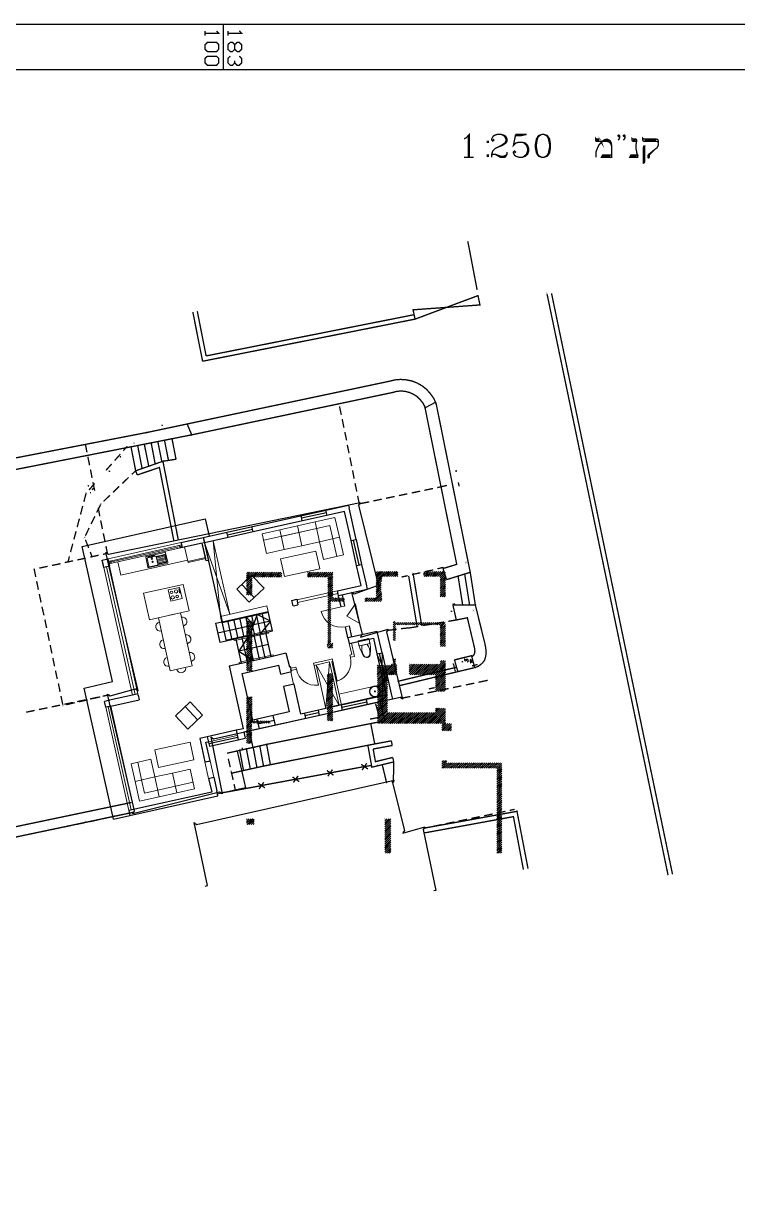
# Model space of a CAD drawing. Extents: x -6935 to 6681, y -4073 to 3778.
# Drawn here: x -902 to 2257, y -1435 to 3778 of the extents above; entities that cross this region are included whole.
import ezdxf

# ---------------------------------------------------------------- set-up
doc = ezdxf.new("R2010")
doc.units = 0
doc.header["$MEASUREMENT"] = 0
for name, color, linetype, lineweight in [('A730G3', 7, 'Continuous', 0), ('A732G3', 7, 'Continuous', 0), ('blue', 160, 'Continuous', 0), ('new', 1, 'Continuous', 0)]:
    doc.layers.add(name, color=color, linetype=linetype, lineweight=lineweight)
doc.layers.add('Hidden', color=5, linetype='Continuous')

# ---------------------------------------------------------------- blocks, each defined once
blk = doc.blocks.new('Map')
at = {"color": 0, "const_width": 0.01}
for points in [[(17.923294, 0), (17.923294, 13.33501), (0, 13.33501), (0, 0), (17.923294, 0)], [(6.4033, 13.18171), (6.4216, 13.19831), (6.49, 13.19831), (6.5066, 13.18171), (6.5066, 13.14671), (6.49, 13.13001), (6.4216, 13.13001), (6.4033, 13.14671), (6.4033, 13.18171)], [(6.4033, 13.07831), (6.4216, 13.09501), (6.49, 13.09501), (6.5066, 13.07831), (6.5066, 13.04501), (6.49, 13.02671), (6.4216, 13.02671), (6.4033, 13.04501), (6.4033, 13.07831)], [(17.58166, 0.34169), (17.58166, 12.99331), (0.3433, 12.99331), (0.3433, 0.34169), (17.58166, 0.34169)], [(17.58166, 0.34169), (17.58166, 12.99331), (0.3433, 12.99331), (0.3433, 0.34169), (17.58166, 0.34169)], [(9.38499, 12.44671), (9.37995, 12.45501), (9.34994, 12.45501), (9.34332, 12.45671), (9.34164, 12.46331), (9.34164, 12.47671), (9.34495, 12.47171), (9.36666, 12.47171), (9.37663, 12.46831), (9.37995, 12.46001), (9.38499, 12.44671)], [(8.53495, 12.44671), (8.53495, 12.45501), (8.52664, 12.45501), (8.52664, 12.44671), (8.53495, 12.44671)], [(9.70996, 12.42001), (9.70996, 12.30001), (9.70666, 12.29331), (9.70162, 12.29171), (9.70162, 12.41171), (9.7033, 12.41831), (9.70996, 12.42001)], [(8.53495, 12.34331), (8.53495, 12.35171), (8.52664, 12.35171), (8.52664, 12.34331), (8.53495, 12.34331)], [(8.47163, 11.22501), (8.45666, 11.29501), (7.9833, 11.11831), (7.9683, 11.18841), (8.47163, 11.22501)], [(8.29498, 9.97501), (8.29498, 9.97831), (8.29162, 9.97831), (8.29162, 9.97501), (8.29498, 9.97501)]]:
    blk.add_lwpolyline(points, close=True, dxfattribs=at)
at = {"color": 0}
for points, const_width in [([(6.5416, 12.99331), (6.5416, 13.33501)], 0.01), ([(6.49, 13.28501), (6.5066, 13.26671), (6.4033, 13.26671)], 0.01), ([(6.4033, 13.28501), (6.4033, 13.25001)], 0.01), ([(6.6616, 13.28501), (6.6783, 13.26671), (6.575, 13.26671)], 0.01), ([(6.575, 13.28501), (6.575, 13.25001)], 0.01), ([(6.575, 13.18171), (6.5933, 13.19831), (6.61, 13.19831), (6.6266, 13.18171), (6.6266, 13.14671), (6.645, 13.13001), (6.6616, 13.13001), (6.6783, 13.14671), (6.6783, 13.18171), (6.6616, 13.19831), (6.645, 13.19831), (6.6266, 13.18171)], 0.01), ([(6.6266, 13.14671), (6.61, 13.13001), (6.5933, 13.13001), (6.575, 13.14671), (6.575, 13.18171)], 0.01), ([(6.6266, 13.04501), (6.61, 13.02671), (6.5933, 13.02671), (6.575, 13.04501), (6.575, 13.07831), (6.5933, 13.09501)], 0.01), ([(6.6616, 13.09501), (6.6783, 13.07831), (6.6783, 13.04501), (6.6616, 13.02671), (6.645, 13.02671), (6.6266, 13.04501), (6.6266, 13.06171)], 0.01), ([(8.35163, 12.47331), (8.36828, 12.48171), (8.3916, 12.50671), (8.3916, 12.33501)], 0.01), ([(8.38331, 12.49831), (8.38331, 12.33501)], 0.01), ([(8.56831, 12.47331), (8.57662, 12.46501), (8.56831, 12.45671), (8.55996, 12.46501), (8.55996, 12.47331), (8.56831, 12.49001), (8.57662, 12.49831), (8.59994, 12.50671), (8.63331, 12.50671), (8.65832, 12.49831), (8.66662, 12.49001), (8.67498, 12.47331), (8.67498, 12.45671), (8.66662, 12.44171), (8.6416, 12.42501), (8.59994, 12.40831), (8.58496, 12.40001), (8.56831, 12.38331), (8.55996, 12.35831), (8.55996, 12.33501)], 0.01), ([(8.63331, 12.50671), (8.64996, 12.49831), (8.65832, 12.49001), (8.66662, 12.47331), (8.66662, 12.45671), (8.65832, 12.44171), (8.63331, 12.42501), (8.59994, 12.40831)], 0.01), ([(8.73998, 12.50671), (8.72331, 12.42501), (8.73998, 12.44171), (8.76498, 12.44831), (8.78999, 12.44831), (8.81333, 12.44171), (8.82998, 12.42501), (8.83828, 12.40001), (8.83828, 12.38331), (8.82998, 12.35831), (8.81333, 12.34331), (8.78999, 12.33501), (8.76498, 12.33501), (8.73998, 12.34331), (8.73162, 12.35001), (8.72331, 12.36671), (8.72331, 12.37501), (8.73162, 12.38331), (8.73998, 12.37501), (8.73162, 12.36671)], 0.01), ([(8.73998, 12.50671), (8.82162, 12.50671)], 0.01), ([(8.73998, 12.49831), (8.78164, 12.49831), (8.82162, 12.50671)], 0.01), ([(8.9533, 12.50671), (8.97831, 12.49831), (8.99496, 12.47331), (9.00163, 12.43331), (9.00163, 12.40831), (8.99496, 12.36671), (8.97831, 12.34331), (8.9533, 12.33501), (8.93664, 12.33501), (8.91163, 12.34331), (8.89666, 12.36671), (8.8883, 12.40831), (8.8883, 12.43331), (8.89666, 12.47331), (8.91163, 12.49831), (8.93664, 12.50671), (8.9533, 12.50671), (8.96995, 12.49831), (8.97831, 12.49001), (8.9866, 12.47331), (8.99496, 12.43331), (8.99496, 12.40831), (8.9866, 12.36671), (8.97831, 12.35001), (8.96995, 12.34331), (8.9533, 12.33501)], 0.01), ([(8.93664, 12.33501), (8.91998, 12.34331), (8.91163, 12.35001), (8.90327, 12.36671), (8.89666, 12.40831), (8.89666, 12.43331), (8.90327, 12.47331), (8.91163, 12.49001), (8.91998, 12.49831), (8.93664, 12.50671)], 0.01), ([(9.52328, 12.49671), (9.5166, 12.49001), (9.50999, 12.49671), (9.5166, 12.50331), (9.52328, 12.49671), (9.52328, 12.48331), (9.5166, 12.47001), (9.50999, 12.46331)], 0.01), ([(9.54998, 12.46331), (9.55664, 12.47001), (9.56333, 12.48331), (9.56333, 12.49671), (9.55664, 12.50331), (9.54998, 12.49671), (9.55664, 12.49001), (9.56333, 12.49671)], 0.01), ([(8.78999, 12.44831), (8.80496, 12.44171), (8.82162, 12.42501), (8.82998, 12.40001), (8.82998, 12.38331), (8.82162, 12.35831), (8.80496, 12.34331), (8.78999, 12.33501)], 0.01), ([(9.4183, 12.47171), (9.39666, 12.46001), (9.3933, 12.45501), (9.38499, 12.44671), (9.36666, 12.42831), (9.3583, 12.41171), (9.34495, 12.37671), (9.34495, 12.33501)], 0.01), ([(9.36666, 12.46331), (9.34495, 12.46331)], 0.01), ([(9.46164, 12.35171), (9.46164, 12.33501), (9.38499, 12.33501), (9.3933, 12.35171), (9.46164, 12.35171), (9.46164, 12.41671)], 0.01), ([(9.4233, 12.45501), (9.3933, 12.45501)], 0.01), ([(9.40995, 12.46331), (9.44831, 12.45501)], 0.01), ([(9.4183, 12.47171), (9.43496, 12.46831), (9.44999, 12.46001), (9.45828, 12.44501), (9.46164, 12.42831)], 0.01), ([(9.4233, 12.45501), (9.43833, 12.45171), (9.44999, 12.44331), (9.45828, 12.43171), (9.46164, 12.41671)], 0.01), ([(9.46164, 12.42001), (9.46164, 12.42831)], 0.01), ([(9.65832, 12.34671), (9.65832, 12.33501), (9.59831, 12.33501), (9.60662, 12.35171), (9.65832, 12.35171), (9.65327, 12.36001), (9.64996, 12.37671), (9.64498, 12.40331), (9.64498, 12.42831), (9.64996, 12.45501), (9.62332, 12.45501), (9.61828, 12.45671), (9.61498, 12.46331), (9.61498, 12.47671), (9.61996, 12.47171), (9.6416, 12.47171), (9.64666, 12.47001), (9.64996, 12.46331), (9.64996, 12.45501)], 0.01), ([(9.6416, 12.46331), (9.62332, 12.46331)], 0.01), ([(9.79662, 12.45501), (9.70498, 12.45501), (9.69999, 12.45671), (9.69662, 12.46331), (9.69662, 12.47671), (9.70162, 12.47171), (9.79662, 12.47171), (9.80496, 12.47001), (9.81164, 12.46331), (9.81333, 12.45501), (9.81333, 12.44671)], 0.01), ([(9.79662, 12.46331), (9.70996, 12.46331)], 0.01), ([(9.79162, 12.39831), (9.74832, 12.35671), (9.74496, 12.34671), (9.74496, 12.33501), (9.74328, 12.33171), (9.73998, 12.33001), (9.7366, 12.33171), (9.73498, 12.33501), (9.73498, 12.34671), (9.73998, 12.35671), (9.74496, 12.36001), (9.79162, 12.39831), (9.79998, 12.40331), (9.80496, 12.40831), (9.81333, 12.42501), (9.81333, 12.43831)], 0.01), ([(9.79662, 12.45501), (9.80496, 12.45331), (9.81164, 12.44671), (9.81333, 12.43831)], 0.01), ([(8.42498, 12.33501), (8.35163, 12.33501)], 0.01), ([(8.55996, 12.35001), (8.56831, 12.35831), (8.58496, 12.35831), (8.62495, 12.34331), (8.64996, 12.34331), (8.66662, 12.35001), (8.67498, 12.35831)], 0.01), ([(8.58496, 12.35831), (8.62495, 12.33501), (8.65832, 12.33501), (8.66662, 12.34331), (8.67498, 12.35831), (8.67498, 12.37501)], 0.01), ([(9.4533, 12.34331), (9.3933, 12.34331)], 0.01), ([(9.64996, 12.34331), (9.60662, 12.34331)], 0.01), ([(8.44999, 11.33831), (8.40164, 11.59171), (8.37995, 11.70331)], 0.01), ([(8.96995, 11.29831), (8.98162, 11.31171)], 0.001667), ([(8.96995, 11.31171), (8.98162, 11.29831)], 0.001667), ([(8.97663, 11.30501), (9.88662, 6.93837)], 0.01), ([(9.00999, 11.31171), (9.91998, 6.94498)], 0.01), ([(6.3116, 11.17171), (6.385, 10.80171)], 0.01), ([(6.345, 11.17831), (6.4116, 10.84171)], 0.01), ([(6.385, 10.80171), (7.9833, 11.11831)], 0.01), ([(6.4116, 10.84171), (7.9766, 11.15171)], 0.01), ([(8.21995, 9.16001), (8.39828, 9.21501), (8.1416, 10.48501), (8.12332, 10.52331), (8.09831, 10.55831), (8.06994, 10.59001), (8.0366, 10.61671), (7.9983, 10.63831), (7.96, 10.65331), (7.9183, 10.66171), (7.8749, 10.66501), (7.8333, 10.66171), (7.7916, 10.65171), (5.9683, 10.26661)], 0.01), ([(8.19331, 9.24331), (8.29662, 9.27501), (8.05664, 10.46001), (8.0416, 10.48831), (8.0217, 10.51331), (7.9983, 10.53671), (7.9716, 10.55331), (7.9416, 10.56671), (7.9099, 10.57501), (7.8783, 10.57831), (7.845, 10.57501), (7.8133, 10.56671), (6.295, 10.24671)], 0.01), ([(8.13499, 10.47831), (8.14666, 10.49171)], 0.001667), ([(8.13499, 10.49171), (8.14666, 10.47831)], 0.001667), ([(6.0817, 10.31501), (6.08, 10.32501)], 0.01), ([(5.9683, 10.26661), (4.0233, 9.89001)], 0.01), ([(6.295, 10.24671), (4.04, 9.80331)], 0.01), ([(5.865, 10.18001), (5.8766, 10.19171)], 0.001667), ([(5.865, 10.19171), (5.8766, 10.18001)], 0.001667), ([(5.9616, 10.26001), (5.9733, 10.27331)], 0.001667), ([(5.9616, 10.27331), (5.9733, 10.26001)], 0.001667), ([(6.0283, 10.03001), (5.9983, 10.18841)], 0.01), ([(6.0783, 10.04671), (6.0483, 10.19831)], 0.01), ([(6.1283, 10.05671), (6.0983, 10.20831)], 0.01), ([(6.185, 10.06501), (6.155, 10.22001)], 0.01), ([(6.2883, 10.24001), (6.3, 10.25331)], 0.001667), ([(6.2883, 10.25331), (6.3, 10.24001)], 0.001667), ([(5.7666, 10.10331), (5.7233, 10.05501)], 0.01), ([(5.815, 10.16001), (5.7883, 10.12831)], 0.01), ([(5.81, 10.15331), (5.8216, 10.16501)], 0.001667), ([(5.81, 10.16501), (5.8216, 10.15331)], 0.001667), ([(5.8816, 9.97831), (5.8466, 10.15841)], 0.01), ([(5.93, 9.99501), (5.8967, 10.16831)], 0.01), ([(5.98, 10.01171), (5.9466, 10.17831)], 0.01), ([(5.7016, 10.03001), (5.6583, 9.98171)], 0.01), ([(5.7683, 10.07831), (5.765, 10.08831)], 0.01), ([(5.8533, 9.95171), (5.8816, 9.97831), (6.0866, 10.05001), (6.2016, 9.46171)], 0.01), ([(6.08, 10.04331), (6.0933, 10.05501)], 0.001667), ([(6.08, 10.05501), (6.0933, 10.04331)], 0.001667), ([(6.185, 10.06501), (6.0866, 10.05001)], 0.01), ([(6.18, 10.05831), (6.1916, 10.07171)], 0.001667), ([(6.18, 10.07171), (6.1916, 10.05831)], 0.001667), ([(5.6783, 9.97331), (5.6833, 9.97501), (5.69, 9.97331)], 0.01), ([(5.7816, 9.88331), (5.8283, 9.92831)], 0.01), ([(5.8749, 9.97171), (5.8866, 9.98501)], 0.001667), ([(5.8749, 9.98501), (5.8866, 9.97171)], 0.001667), ([(5.8816, 9.97831), (5.8933, 9.94671)], 0.01), ([(5.8933, 9.94671), (6.06, 10.00331), (6.1683, 9.45501)], 0.01), ([(5.5283, 9.86161), (5.5217, 9.86831)], 0.01), ([(5.5733, 9.88331), (5.53, 9.83331)], 0.01), ([(5.5633, 9.84671), (5.5533, 9.83501)], 0.01), ([(5.71, 9.81501), (5.7583, 9.86161)], 0.01), ([(8.31495, 9.86161), (8.30827, 9.89161)], 0.01), ([(5.5083, 9.80831), (5.4917, 9.74501)], 0.01), ([(5.5033, 9.80331), (5.515, 9.81671)], 0.001667), ([(5.5033, 9.81671), (5.515, 9.80331)], 0.001667), ([(5.5383, 9.81341), (5.545, 9.81341)], 0.01), ([(5.64, 9.74831), (5.6866, 9.79331)], 0.01), ([(5.4833, 9.71331), (5.4666, 9.65001)], 0.01), ([(5.5883, 9.66501), (5.6183, 9.72501)], 0.01), ([(5.6133, 9.72331), (5.6249, 9.73501)], 0.001667), ([(5.6133, 9.73501), (5.6249, 9.72331)], 0.001667), ([(5.4583, 9.61831), (5.4416, 9.55501)], 0.01), ([(5.5466, 9.57831), (5.575, 9.63671)], 0.01), ([(5.4333, 9.52331), (5.4166, 9.46171)], 0.01), ([(5.4917, 9.47171), (5.5033, 9.48331)], 0.001667), ([(5.4917, 9.48331), (5.5033, 9.47171)], 0.001667), ([(5.5033, 9.49001), (5.5316, 9.54831)], 0.01), ([(5.4083, 9.43001), (5.3916, 9.36671)], 0.01), ([(5.5283, 9.39831), (5.5033, 9.46001)], 0.01), ([(5.3483, 9.28831), (5.4116, 9.30171)], 0.01), ([(5.3833, 9.33501), (5.3733, 9.29501)], 0.01), ([(5.4433, 9.30831), (5.5066, 9.32171)], 0.01), ([(5.5533, 9.33161), (5.54, 9.36831)], 0.01), ([(5.54, 9.33001), (5.6033, 9.34341)], 0.01), ([(5.5483, 9.32501), (5.56, 9.33671)], 0.001667), ([(5.5483, 9.33671), (5.56, 9.32501)], 0.001667), ([(5.635, 9.35001), (5.6683, 9.35831)], 0.01), ([(5.6633, 9.35171), (5.675, 9.36331)], 0.001667), ([(5.6633, 9.36331), (5.675, 9.35171)], 0.001667), ([(5.1116, 9.23171), (5.1233, 9.24331)], 0.001667), ([(5.1116, 9.24331), (5.1233, 9.23171)], 0.001667), ([(5.13, 9.18001), (5.1183, 9.23831), (5.1249, 9.23831)], 0.01), ([(5.1566, 9.24671), (5.22, 9.26001)], 0.01), ([(5.2516, 9.26661), (5.3166, 9.28001)], 0.01), ([(5.3667, 9.28831), (5.3783, 9.30001)], 0.001667), ([(5.3667, 9.30001), (5.3783, 9.28831)], 0.001667), ([(7.96, 9.19831), (8.0233, 9.21171)], 0.01), ([(8.05664, 9.22001), (8.11996, 9.23331)], 0.01), ([(8.15164, 9.24171), (8.19494, 9.25171)], 0.01), ([(8.19331, 9.24331), (8.21995, 9.16001)], 0.01), ([(8.18995, 9.24501), (8.20162, 9.25671)], 0.001667), ([(8.18995, 9.25671), (8.20162, 9.24501)], 0.001667), ([(8.19494, 9.25171), (8.19831, 9.24331)], 0.01), ([(8.35998, 9.28341), (8.37332, 9.29501)], 0.001667), ([(8.35998, 9.29501), (8.37332, 9.28341)], 0.001667), ([(8.3916, 9.21001), (8.40327, 9.22171)], 0.001667), ([(8.3916, 9.22171), (8.40327, 9.21001)], 0.001667), ([(8.39828, 9.21501), (8.43664, 8.97001)], 0.01), ([(5.15, 9.08331), (5.1366, 9.14831)], 0.01), ([(7.8783, 9.17501), (7.89, 9.18671)], 0.001667), ([(7.8783, 9.18671), (7.89, 9.17501)], 0.001667), ([(7.885, 9.18001), (7.9283, 9.19001)], 0.01), ([(7.935, 9.18841), (7.9983, 8.80831)], 0.01), ([(7.9633, 9.20171), (7.9749, 9.21331)], 0.001667), ([(7.9633, 9.21331), (7.9749, 9.20171)], 0.001667), ([(7.9683, 9.20661), (8.0333, 8.81341)], 0.01), ([(8.21328, 9.15331), (8.22663, 9.16501)], 0.001667), ([(8.21328, 9.16501), (8.22663, 9.15331)], 0.001667), ([(8.30664, 9.18671), (8.34164, 8.96841)], 0.01), ([(8.30328, 9.16671), (8.31495, 9.18001)], 0.001667), ([(8.30328, 9.18001), (8.31495, 9.16671)], 0.001667), ([(8.35662, 9.20171), (8.3933, 8.97001)], 0.01), ([(5.17, 8.98831), (5.1566, 9.05171)], 0.01), ([(7.6949, 9.10001), (7.7083, 9.11161)], 0.001667), ([(7.6949, 9.11161), (7.7083, 9.10001)], 0.001667), ([(5.1916, 8.89161), (5.1767, 8.95661)], 0.01), ([(8.26498, 8.97501), (8.28495, 8.97671)], 0.01), ([(8.26162, 8.96171), (8.27328, 8.97331)], 0.001667), ([(8.26162, 8.97331), (8.27328, 8.96171)], 0.001667), ([(8.50999, 8.67331), (8.43664, 8.97001), (8.2683, 8.96841)], 0.01), ([(8.41163, 8.57831), (8.4233, 8.59171), (8.43164, 8.60671), (8.43327, 8.62331), (8.43164, 8.64161), (8.37663, 8.87331), (8.2933, 8.85671), (8.2683, 8.96841)], 0.01), ([(8.43164, 8.96331), (8.44331, 8.97671)], 0.001667), ([(8.43164, 8.97671), (8.44331, 8.96331)], 0.001667), ([(5.2116, 8.79671), (5.1983, 8.86001)], 0.01), ([(8.2333, 8.84671), (8.2933, 8.85671)], 0.01), ([(8.25163, 8.92331), (8.25831, 8.92171), (8.25999, 8.91671)], 0.01), ([(8.28831, 8.85001), (8.29998, 8.86161)], 0.001667), ([(8.28831, 8.86161), (8.29998, 8.85001)], 0.001667), ([(8.41662, 8.92171), (8.42828, 8.93331)], 0.001667), ([(8.41662, 8.93331), (8.42828, 8.92171)], 0.001667), ([(7.7683, 8.77331), (7.7816, 8.78501)], 0.001667), ([(7.7683, 8.78501), (7.7816, 8.77331)], 0.001667), ([(7.775, 8.77831), (7.845, 8.78671)], 0.01), ([(7.8783, 8.79171), (7.9483, 8.79831)], 0.01), ([(7.9416, 8.79331), (7.9533, 8.80501)], 0.001667), ([(7.9416, 8.80501), (7.9533, 8.79331)], 0.001667), ([(7.9483, 8.79831), (8.0083, 8.80831)], 0.01), ([(8.04, 8.81501), (8.10499, 8.82501)], 0.01), ([(8.13662, 8.83001), (8.20162, 8.84171)], 0.01), ([(5.2316, 8.70001), (5.2183, 8.76501)], 0.01), ([(5.2516, 8.60501), (5.2383, 8.66831)], 0.01), ([(8.50663, 8.55501), (8.51498, 8.58501), (8.5183, 8.61501), (8.51498, 8.64501), (8.50999, 8.67331)], 0.01), ([(8.50331, 8.66671), (8.51498, 8.68001)], 0.001667), ([(8.50331, 8.68001), (8.51498, 8.66671)], 0.001667), ([(5.2717, 8.50831), (5.2583, 8.57171)], 0.01), ([(8.26498, 8.52671), (8.26998, 8.52671), (8.27328, 8.52171)], 0.01), ([(8.28831, 8.48171), (8.28495, 8.47671), (8.27328, 8.52171)], 0.01), ([(8.27328, 8.55171), (8.28663, 8.56341)], 0.001667), ([(8.27328, 8.56341), (8.28663, 8.55171)], 0.001667), ([(8.33328, 8.54331), (8.33996, 8.54331), (8.34332, 8.53831)], 0.01), ([(8.37332, 8.55331), (8.3616, 8.55001), (8.35998, 8.55171), (8.35662, 8.55331), (8.35662, 8.56001), (8.3583, 8.55831), (8.37495, 8.56171), (8.37831, 8.56171), (8.37995, 8.55831), (8.38331, 8.54831), (8.37663, 8.53831)], 0.01), ([(8.39828, 8.54831), (8.39996, 8.55671), (8.40664, 8.56171)], 0.01), ([(8.39828, 8.54831), (8.40164, 8.53671), (8.40327, 8.53831), (8.41331, 8.54171), (8.41662, 8.54001), (8.41499, 8.54831), (8.41163, 8.55001), (8.40327, 8.54671), (8.39996, 8.54331)], 0.01), ([(8.40327, 8.54331), (8.41163, 8.54501)], 0.01), ([(8.4533, 8.52171), (8.41163, 8.51171)], 0.01), ([(8.43164, 8.49831), (8.45498, 8.50671), (8.47494, 8.52001), (8.49328, 8.53671), (8.50663, 8.55501)], 0.01), ([(8.50163, 8.55001), (8.5133, 8.56171)], 0.001667), ([(8.50163, 8.56171), (8.5133, 8.55001)], 0.001667), ([(5.2916, 8.41331), (5.2783, 8.47671)], 0.01), ([(8.29662, 8.50171), (7.8516, 8.39502)], 0.01), ([(8.30496, 8.46841), (7.86, 8.36165)], 0.01), ([(8.2983, 8.46171), (8.30996, 8.47331)], 0.001667), ([(8.2983, 8.47331), (8.30996, 8.46171)], 0.001667), ([(8.42666, 8.49331), (8.43833, 8.50501)], 0.001667), ([(8.42666, 8.50501), (8.43833, 8.49331)], 0.001667), ([(5.3133, 8.31668), (5.3, 8.38)], 0.01), ([(5.3333, 8.22), (5.3199, 8.285)], 0.01), ([(5.52, 8.25668), (5.455, 8.2417)], 0.01), ([(5.615, 8.27832), (5.5517, 8.26502)], 0.01), ([(5.68, 8.29334), (5.6467, 8.28668)], 0.01), ([(5.675, 8.28836), (5.6866, 8.30002)], 0.001667), ([(5.675, 8.30002), (5.6866, 8.28836)], 0.001667), ([(5.3283, 8.20833), (5.34, 8.22)], 0.001667), ([(5.3283, 8.22), (5.34, 8.20833)], 0.001667), ([(5.4233, 8.23502), (5.36, 8.22)], 0.01), ([(7.645, 8.11165), (7.715, 8.125), (7.6866, 8.22668)], 0.01), ([(7.65, 8.07834), (7.7583, 8.09836), (7.72, 8.23502)], 0.01), ([(7.65, 8.07834), (6.8667, 7.92166), (6.5683, 7.85504)], 0.01), ([(7.65, 8.07834), (7.68, 7.92502)], 0.01), ([(7.6283, 7.91498), (6.8433, 7.75836), (6.6033, 7.70502)], 0.01), ([(6.6633, 7.88336), (6.6916, 7.73004)], 0.01), ([(6.685, 7.88666), (6.6816, 7.8967)], 0.01), ([(6.7133, 7.89334), (6.7433, 7.74001)], 0.01), ([(6.765, 7.90332), (6.7933, 7.74832)], 0.01), ([(6.7766, 7.89334), (6.7883, 7.90668)], 0.001667), ([(6.7766, 7.90668), (6.7883, 7.89334)], 0.001667), ([(6.815, 7.91168), (6.8433, 7.75836)], 0.01), ([(6.86, 7.91498), (6.8716, 7.92833)], 0.001667), ([(6.86, 7.92833), (6.8716, 7.91498)], 0.001667), ([(6.8667, 7.92166), (6.895, 7.76834)], 0.01), ([(7.805, 7.94834), (7.6283, 7.91498)], 0.01), ([(7.8233, 7.78998), (7.6583, 7.75), (7.6283, 7.91498)], 0.01), ([(7.8116, 7.91336), (7.6683, 7.88666)], 0.01), ([(7.815, 7.82334), (7.685, 7.79166), (7.6683, 7.88666)], 0.01), ([(7.8116, 7.91336), (7.805, 7.94834)], 0.01), ([(6.5783, 7.81337), (6.5933, 7.75)], 0.01), ([(7.8233, 7.78998), (7.815, 7.82334)], 0.01), ([(6.5933, 7.71837), (6.605, 7.73004)], 0.001667), ([(6.5999, 7.71837), (6.615, 7.655)], 0.01), ([(7.345, 7.70665), (7.0916, 7.66), (7.0866, 7.66)], 0.01), ([(7.37, 7.69), (7.3199, 7.72498)], 0.01), ([(7.3266, 7.68169), (7.3616, 7.73166)], 0.01), ([(7.6033, 7.755), (7.3499, 7.70833), (7.345, 7.70665)], 0.01), ([(7.6283, 7.73665), (7.5783, 7.7717)], 0.01), ([(7.585, 7.72836), (7.62, 7.78)], 0.01), ([(7.6566, 7.76334), (7.6033, 7.755)], 0.01), ([(7.6516, 7.74501), (7.665, 7.75668)], 0.001667), ([(7.6516, 7.75668), (7.665, 7.74501)], 0.001667), ([(7.6966, 7.76665), (7.7083, 7.77832)], 0.001667), ([(7.6966, 7.77832), (7.7083, 7.76665)], 0.001667), ([(7.77, 7.63), (7.7366, 7.76834)], 0.01), ([(7.8233, 7.78998), (7.8199, 7.64165)], 0.01), ([(7.8166, 7.78337), (7.8283, 7.79502)], 0.001667), ([(7.8166, 7.79502), (7.8283, 7.78337)], 0.001667), ([(6.6216, 7.62332), (6.6316, 7.57666)], 0.01), ([(6.8533, 7.595), (6.8033, 7.63)], 0.01), ([(6.81, 7.58669), (6.845, 7.63666)], 0.01), ([(7.0866, 7.66), (6.8333, 7.61333), (6.8283, 7.61165)], 0.01), ([(7.1116, 7.64165), (7.0616, 7.6767)], 0.01), ([(7.0683, 7.63504), (7.1033, 7.68501)], 0.01), ([(7.8133, 7.63504), (7.8133, 7.64334)], 0.01), ([(7.8133, 7.63504), (7.8266, 7.6467)], 0.001667), ([(7.8133, 7.6467), (7.8266, 7.63504)], 0.001667), ([(6.8283, 7.61165), (6.575, 7.565), (6.5217, 7.55669)], 0.01), ([(4.5916, 7.22168), (5.8499, 7.48502)], 0.01), ([(4.6083, 7.1467), (5.8667, 7.41168)], 0.01), ([(5.7249, 7.37668), (5.7366, 7.39002)], 0.001667), ([(5.7249, 7.39002), (5.7366, 7.37668)], 0.001667), ([(5.86, 7.405), (5.8716, 7.41666)], 0.001667), ([(5.86, 7.41666), (5.8716, 7.405)], 0.001667), ([(8.83328, 6.98665), (8.74995, 7.41834), (8.05, 7.29166)], 0.01), ([(8.7983, 6.98004), (8.72331, 7.37836), (8.05664, 7.25668)], 0.01), ([(8.74496, 7.41336), (8.75663, 7.42502)], 0.001667), ([(8.74496, 7.42502), (8.75663, 7.41336)], 0.001667), ([(5.495, 7.33501), (5.5066, 7.34836)], 0.001667), ([(5.495, 7.34836), (5.5066, 7.33501)], 0.001667), ([(7.8916, 7.25836), (7.9033, 7.27002)], 0.001667), ([(7.8916, 7.27002), (7.9033, 7.25836)], 0.001667), ([(8.0433, 7.285), (8.05664, 7.29666)], 0.001667), ([(8.0433, 7.29666), (8.05664, 7.285)], 0.001667)]:
    blk.add_lwpolyline(points, dxfattribs=dict(at, const_width=const_width))
at = {"color": 120, "const_width": 0.001667}
for points in [[(8.97163, 11.31501), (8.97494, 11.31671)], [(8.97163, 11.31671), (8.97494, 11.31501)]]:
    blk.add_lwpolyline(points, dxfattribs=at)
at = {"color": 240, "const_width": 0.01}
for points in [[(7.4283, 10.39831), (7.415, 10.46171)], [(7.4483, 10.30171), (7.435, 10.36671)], [(7.4683, 10.20661), (7.455, 10.27001)], [(5.515, 10.11671), (5.505, 10.17171)], [(7.4866, 10.11001), (7.4733, 10.17331)], [(5.5349, 10.02001), (5.5217, 10.08501)], [(7.5066, 10.01331), (7.4933, 10.07831)], [(5.5533, 9.92501), (5.5416, 9.98831)], [(7.525, 9.91831), (7.5133, 9.98171)], [(5.5733, 9.82831), (5.56, 9.89331)], [(7.545, 9.82171), (7.5316, 9.88501)], [(8.05328, 9.83161), (8.11828, 9.84501)], [(8.14996, 9.85171), (8.22331, 9.86831)], [(7.5633, 9.73001), (7.5517, 9.79001)], [(7.5633, 9.73001), (7.6383, 9.74501)], [(7.67, 9.75171), (7.7333, 9.76501)], [(7.765, 9.77171), (7.83, 9.78501)], [(7.8616, 9.79171), (7.925, 9.80501)], [(7.9583, 9.81171), (8.0217, 9.82501)], [(5.6116, 9.63671), (5.5999, 9.70001)], [(5.6316, 9.54001), (5.6183, 9.60501)], [(5.6516, 9.44331), (5.6383, 9.50831)], [(5.6683, 9.35831), (5.6583, 9.41171)], [(8.17162, 8.32834), (8.2366, 8.34169)], [(8.2683, 8.34836), (8.33166, 8.36165)], [(8.36498, 8.36833), (8.42828, 8.38168)], [(8.45996, 8.38834), (8.52995, 8.40331)], [(5.4099, 8.23665), (5.345, 8.22336)], [(5.505, 8.25668), (5.4416, 8.24333)], [(5.6016, 8.27669), (5.5383, 8.26334)], [(5.68, 8.29334), (5.6333, 8.28337)], [(7.88, 8.26834), (7.9483, 8.28168)], [(7.98, 8.28836), (8.045, 8.3017)], [(8.07662, 8.30832), (8.13998, 8.32166)], [(5.1216, 8.1767), (5.0583, 8.16336)], [(5.2183, 8.19666), (5.1533, 8.18332)], [(5.3133, 8.21669), (5.2499, 8.20334)], [(5.595, 7.35336), (5.5316, 7.34001)], [(5.6916, 7.375), (5.6266, 7.36165)], [(5.7866, 7.39502), (5.7233, 7.38168)], [(5.8667, 7.41168), (5.8183, 7.40169)], [(8.30996, 7.345), (8.37495, 7.35834)], [(8.40664, 7.36501), (8.46995, 7.37836)], [(8.50331, 7.38504), (8.56663, 7.39833)], [(8.59831, 7.405), (8.66331, 7.41834)], [(8.69494, 7.42502), (8.73162, 7.43332)], [(5.2116, 7.27333), (5.1467, 7.26004)], [(5.3066, 7.29334), (5.2433, 7.28)], [(5.4033, 7.31337), (5.3383, 7.30002)], [(5.4983, 7.33333), (5.435, 7.31998)], [(8.05, 7.29166), (8.08664, 7.29834)], [(8.11828, 7.30501), (8.18327, 7.31836)], [(8.21496, 7.32504), (8.27827, 7.33833)], [(5.115, 7.25336), (5.0517, 7.24001)]]:
    blk.add_lwpolyline(points, dxfattribs=at)
at = {"color": 0}
for points in [[(8.1383, 10.49331), (8.05996, 10.45171), (8.05496, 10.46841)], [(8.1433, 10.47671), (8.1383, 10.49331), (8.05996, 10.45171)], [(6.3033, 10.24831), (6.2683, 10.33001), (6.2849, 10.33331)], [(6.2866, 10.24501), (6.3033, 10.24831), (6.2683, 10.33001)], [(5.6583, 9.36501), (5.6783, 9.35171), (7.5699, 9.74001)], [(5.6783, 9.35171), (7.5699, 9.74001), (7.5566, 9.72001)], [(7.5699, 9.74001), (7.5566, 9.72001), (7.7116, 9.10001)], [(7.5566, 9.72001), (7.7116, 9.10001), (7.6916, 9.11161)], [(5.88, 8.33833), (5.9016, 8.32504), (5.6583, 9.36501)], [(5.9016, 8.32504), (5.6583, 9.36501), (5.6783, 9.35171)], [(7.6916, 9.11161), (7.525, 9.05001), (7.505, 9.06341)], [(7.525, 9.05001), (7.505, 9.06341), (7.5866, 8.75001)], [(7.505, 9.06341), (7.5866, 8.75001), (7.5733, 8.72831)], [(7.7116, 9.10001), (7.6916, 9.11161), (7.525, 9.05001)], [(7.5866, 8.75001), (7.5733, 8.72831), (7.7816, 8.78831)], [(7.5733, 8.72831), (7.7816, 8.78831), (7.7683, 8.76831)], [(7.7816, 8.78831), (7.7683, 8.76831), (7.89, 8.26166)], [(7.7683, 8.76831), (7.89, 8.26166), (7.87, 8.27501)], [(5.67, 8.30002), (5.69, 8.28668), (5.88, 8.33833)], [(5.69, 8.28668), (5.88, 8.33833), (5.9016, 8.32504)], [(5.86, 7.40001), (5.8733, 7.42166), (5.67, 8.30002)], [(5.8733, 7.42166), (5.67, 8.30002), (5.69, 8.28668)], [(7.87, 8.27501), (6.4666, 7.96169), (6.4466, 7.97498)], [(7.89, 8.26166), (7.87, 8.27501), (6.4666, 7.96169)], [(6.4666, 7.96169), (6.4466, 7.97498), (6.5316, 7.55002)], [(6.4466, 7.97498), (6.5316, 7.55002), (6.5116, 7.56337)], [(6.3216, 7.33333), (6.34, 7.31998), (7.8266, 7.65169)], [(6.34, 7.31998), (7.8266, 7.65169), (7.8133, 7.63168)], [(7.8266, 7.65169), (7.8133, 7.63168), (7.905, 7.27501)], [(7.8133, 7.63168), (7.905, 7.27501), (7.8916, 7.255)], [(6.5316, 7.55002), (6.5116, 7.56337), (5.86, 7.40001)], [(6.5116, 7.56337), (5.86, 7.40001), (5.8733, 7.42166)], [(6.405, 6.85666), (6.4216, 6.86002), (6.3216, 7.33333)], [(6.4216, 6.86002), (6.3216, 7.33333), (6.34, 7.31998)], [(7.905, 7.27501), (7.8916, 7.255), (8.05664, 7.3017)], [(7.8916, 7.255), (8.05664, 7.3017), (8.0433, 7.28168)], [(8.05664, 7.3017), (8.0433, 7.28168), (8.13998, 6.82334)], [(8.0433, 7.28168), (8.13998, 6.82334), (8.12332, 6.81998)]]:
    blk.add_lwpolyline(points, dxfattribs=at)
at = {"color": 160, "const_width": 0.01}
for points in [[(8.27995, 8.55671), (8.40832, 8.58831), (8.43164, 8.49831)], [(8.27995, 8.55671), (8.30496, 8.46841), (8.43164, 8.49831)]]:
    blk.add_lwpolyline(points, dxfattribs=at)
at = {"color": 30, "const_width": 0.01}
blk.add_lwpolyline([(8.13163, 8.34836), (8.08664, 8.33833)], dxfattribs=at)
blk = doc.blocks.new('*B1')
at = {"layer": 'A732G3', "color": 0, "linetype": 'ByBlock'}
for p, q in [((-419.999131, 0), (419.999131, 0)), ((-449.999129, -30.010417), (-449.846351, -470.010417)), ((419.999131, -500), (-419.846353, -500)), ((-405.000869, -95), (-405.000869, -445)), ((-405.000869, -96.530757), (-405.000869, -100)), ((-405.000869, -450), (-405.000869, -445)), ((-405.000869, -450), (-405.000869, -455)), ((-217.622859, -75), (-385.000869, -75)), ((-385.000869, -475), (-376.875869, -475)), ((-385.00085, -475), (-27.566629, -475)), ((-57.831566, -19.322343), (-327.831566, -19.322343)), ((-327.831566, -19.322343), (-327.831566, -56.792912)), ((-327.831566, -56.792912), (-217.622859, -56.792912)), ((-175.732249, -25.788262), (-217.622859, -25.788262)), ((-217.622859, -25.788262), (-217.622859, -180.862354)), ((-217.622859, -180.862354), (-175.732249, -180.862354)), ((-175.732249, -180.862354), (-175.732249, -25.788262)), ((-175.732249, -56.792912), (-57.831566, -56.792912)), ((-175.732249, -75), (-27.566629, -75)), ((-57.831566, -56.792912), (-57.831566, -19.322343)), ((-27.566629, -75), (-19.441629, -75)), ((-27.566629, -475), (-19.441629, -475)), ((0.406493, -92.539906), (377.033637, -92.539906)), ((377.033637, -456.040681), (0.531277, -456.040681)), ((0.558371, -95), (0.558371, -425)), ((0.558371, -95.000004), (0.558371, -100)), ((405.158637, -125), (0.558371, -125)), ((0.558371, -175), (405.158637, -175)), ((405.158637, -225), (0.558371, -225)), ((405.158637, -275), (0.558371, -275)), ((0.558371, -325), (405.158637, -325)), ((405.158637, -375), (0.558371, -375)), ((0.558371, -425), (405.158637, -425)), ((0.558371, -425), (0.558371, -455)), ((0.558371, -450), (0.558371, -455)), ((377.033637, -92.539906), (385.158637, -92.539906)), ((385.158637, -456.040681), (377.033637, -456.040681)), ((405.158637, -112.539906), (405.158637, -117.539906)), ((405.158637, -117.539906), (405.158637, -431.040681)), ((405.158637, -431.040681), (405.158637, -436.040681)), ((449.999131, -30), (449.999131, -470))]:
    blk.add_line(p, q, dxfattribs=at)
blk.add_circle((-199.709114, -289.849898), 26.039807, dxfattribs=at)
for centre, radius, start, end in [((-419.999131, -30), 30, 90, 180.0198944444), ((-419.846353, -470), 30, 180.0198944444, 270), ((-385.000869, -95), 20, 90, 180), ((-385.000869, -455), 20, 180, 270), ((-19.441629, -95), 20, 0, 90), ((-19.441629, -455), 20, 270, 0), ((385.158637, -112.539906), 20, 0, 90), ((385.158637, -436.040681), 20, 270, 0), ((419.999131, -30), 30, 0, 90), ((419.999131, -470), 30, 270, 0)]:
    blk.add_arc(centre, radius, start, end, dxfattribs=at)
blk = doc.blocks.new('KITCHEN0004')
at = {"color": 0, "linetype": 'ByBlock'}
blk.add_blockref('*B1', (0, 0), dxfattribs=at)
blk = doc.blocks.new('*B3')
at = {"layer": 'A730G3', "color": 0, "linetype": 'ByBlock'}
for p, q in [((-255, 0), (-255, -510)), ((255, 0), (-255, 0)), ((255, -510), (255, 0)), ((-255, -510), (255, -510))]:
    blk.add_line(p, q, dxfattribs=at)
for centre, radius in [((-137.67705, -142.60926), 74.052), ((-137.67705, -372.10926), 55.539), ((66.32295, -372.10926), 74.052), ((66.32295, -142.60926), 55.539), ((219.32295, -280.30518), 12.75), ((219.32295, -331.30518), 12.75), ((219.32295, -382.30518), 12.75), ((219.32295, -433.30518), 12.75)]:
    blk.add_circle(centre, radius, dxfattribs=at)
blk = doc.blocks.new('KITCHEN0017')
at = {"color": 0, "linetype": 'ByBlock'}
blk.add_blockref('*B3', (0, 0), dxfattribs=at)
blk = doc.blocks.new('toilete')
at = {"linetype": 'Continuous'}
for p, q in [((24.5, 0), (-24.5, 0)), ((23.3, -22.5), (-23.3, -22.5)), ((-12, -23.5), (12, -23.5))]:
    blk.add_line(p, q, dxfattribs=at)
blk.add_lwpolyline([(23.3, -22.5), (24.5, -16.8), (25.2, -11.4), (25.2, -5.6), (24.5, 0)])
for start, end in [(170.5377, 187.7399), (187.7399, 195.822)]:
    blk.add_arc((26.2, -8.5), 51.5, start, end, dxfattribs=at)
for centre, radius, start, end in [((177.4, -7.8), 202.5, 181.2224, 197.2477), ((49.8, -49.3), 66.9, 157.3737, 194.7786), ((-49.8, -49.3), 66.9, 345.2214, 22.6263), ((-177.4, -7.8), 202.5, 342.7523, 358.7776), ((1.4, -62.5), 18.2, 197.2477, 249.5476), ((2.6, -61.7), 18.1, 194.7786, 226.8543), ((0, -64.5), 14.3, 226.8543, 313.1457), ((0, -66.1), 14.3, 249.5476, 290.4524), ((-1.4, -62.5), 18.2, 290.4524, 342.7523), ((-2.6, -61.7), 18.1, 313.1457, 345.2214)]:
    blk.add_arc(centre, radius, start, end)

msp = doc.modelspace()

# ---------------------------------------------------------------- hatches: boundary and pattern name
at = {"layer": 'blue'}
h = msp.add_hatch(dxfattribs=at)
h.set_pattern_fill('JIS_LC_20', color=256, scale=0.3)
h.set_pattern_definition([(45, (-1809.2634, -3969.7214), (-4.2426407, 4.2426407), []), (45, (-1809.1434, -3969.7214), (-4.2426407, 4.2426407), [])])
h.paths.add_polyline_path([(109.3, 1329), (241.3, 1329), (241.3, 1352), (98.3, 1352), (85.3, 1352), (85.3, 1250), (109.3, 1250)])
h.paths.add_polyline_path([(109.3, 1137), (85.3, 1137), (85.3, 914), (109.3, 914)])
h.paths.add_polyline_path([(109.3, 801), (85.3, 801), (85.3, 694), (109.3, 694), (109.3, 734)])
h.paths.add_polyline_path([(108.3, 684), (108.3, 694), (85.3, 694), (85.3, 594), (108.3, 594)])
h.paths.add_polyline_path([(189.3, 694), (108.3, 694), (108.3, 684), (178.3, 684), (189.3, 684)])
h.paths.add_polyline_path([(467.3, 903), (442.3, 903), (442.3, 694), (467.3, 694)])
h.paths.add_polyline_path([(457.3, 1222), (444.3, 1222), (444.3, 1038), (457.3, 1038)])
h.paths.add_polyline_path([(467.3, 1038), (442.3, 1038), (442.3, 1016), (467.3, 1016)])
h.paths.add_polyline_path([(709.3, 897.2), (749.3, 897.2), (749.3, 945.2), (737.3, 945.2), (737.3, 946.2), (726.5, 946.2), (726.6, 941.2), (662.6, 940), (663.9, 873), (663.9, 846), (663.9, 819), (663.9, 792), (663.9, 765), (663.9, 738), (663.9, 682), (948.9, 682), (948.9, 650), (991.9, 650), (991.9, 682), (964.9, 682), (964.9, 750.2), (921.3, 750.2), (921.3, 731.2), (709.3, 731.2)])
h.paths.add_polyline_path([(743.9, 969), (733.9, 969), (733.9, 946.2), (737.3, 946.2), (737.3, 945.2), (743.9, 945.2)])
h.paths.add_polyline_path([(743.9, 1119), (940.3, 1119), (940.3, 1129), (743.9, 1129), (743.9, 1134), (733.9, 1134), (733.9, 1119), (733.9, 1049), (743.9, 1049)])
h.paths.add_polyline_path([(964.9, 961.2), (941.9, 961.2), (941.9, 945.2), (805.3, 945.2), (805.3, 897.2), (921.3, 897.2), (921.3, 824.2), (964.9, 824.2)])
h.paths.add_polyline_path([(964.9, 1129), (940.3, 1129), (940.3, 1119), (941.9, 1119), (941.9, 1023.2), (964.9, 1023.2), (964.9, 1051)])
h.paths.add_polyline_path([(964.9, 1355), (941.9, 1355), (867.9, 1355), (867.9, 1332), (941.9, 1332), (941.9, 1242), (964.9, 1242)])
h.paths.add_polyline_path([(683.9, 1332), (754.9, 1332), (754.9, 1355), (658.3, 1355), (658.3, 1221.9), (683.9, 1221.9), (683.9, 1262, -0.014707), (680.9, 1262.4), (680.9, 1311.5), (683.9, 1311.8)])
h.paths.add_polyline_path([(658.3, 1238), (607.8, 1238), (607.8, 1222), (658.3, 1222)])
h.paths.add_polyline_path([(517.8, 1238), (467.3, 1238), (467.3, 1222), (517.8, 1222), (517.8, 1222)])
h.paths.add_polyline_path([(467.3, 1352), (444.3, 1352), (354.3, 1352), (354.3, 1329), (444.3, 1329), (444.3, 1222), (467.3, 1222)])
h.paths.add_polyline_path([(118.3, 261), (85.3, 261), (85.3, 236), (118.3, 236)])
h.paths.add_polyline_path([(723.9, 261), (703.3, 261), (697.3, 261), (697.3, 236), (697.3, 132), (697.3, 109), (723.9, 109), (723.9, 132)])
h.paths.add_polyline_path([(1055.9, 508), (971.9, 508), (971.9, 519), (948.9, 519), (948.9, 485), (1055.9, 485)])
h.paths.add_polyline_path([(1129.9, 508), (1055.9, 508), (1055.9, 485), (1129.9, 485)])
h.paths.add_polyline_path([(1214.9, 508), (1191.9, 508), (1129.9, 508), (1129.9, 485), (1191.9, 485), (1191.9, 109), (1214.9, 109)])

# ---------------------------------------------------------------- linework, layer by layer
for p, q in [((518.6, 1620.1), (113.6, 1529.7)), ((441.5, 1602.9), (436.3, 1626.3)), ((547.4, 1491.3), (518.6, 1620.1)), ((569.8, 1496.3), (538.6, 1635.8)), ((113.6, 1529.7), (3.3, 1505)), ((3.3, 1505), (-101.1, 1481.7)), ((-553.4, 1405.4), (-529, 1410.8)), ((-529, 1410.8), (-521.8, 1378.6)), ((-546.2, 1373.1), (-553.4, 1405.4)), ((-521.8, 1378.6), (-546.2, 1373.1)), ((291.1, 1202.5), (285.7, 1226.9)), ((291.1, 1202.5), (312.6, 1207.3)), ((503.2, 1198.1), (492.2, 1247.4)), ((533.8, 1061), (522.8, 1110.2)), ((539.3, 1035.9), (646.7, 1059.9)), ((646.7, 1059.9), (662.2, 990.6)), ((194.4, 979.4), (259.5, 995.2)), ((259.5, 995.2), (274.6, 933.1)), ((662.2, 990.6), (686.8, 880.3)), ((274.6, 933.1), (279.5, 934.2)), ((295.7, 857.2), (248.8, 846.7)), ((325.5, 723.8), (295.7, 857.2)), ((686.8, 880.3), (702.9, 808.1)), ((615.1, 788.4), (504.8, 763.8)), ((646, 797.1), (510.3, 766.8)), ((702.9, 808.1), (615.1, 788.4)), ((689.9, 806.9), (646, 797.1)), ((495.1, 761.6), (325.5, 723.8)), ((510.3, 766.8), (460.6, 755.7)), ((-69.2, 379.5), (-436.2, 297.6))]:
    msp.add_line(p, q)
for points in [[(-106.4, 1505.1), (535.8, 1648.5), (538.6, 1635.8)], [(331.2, 1578.3), (326, 1601.7)], [(438.9, 1614.6), (328.6, 1590)], [(3.3, 1505), (-1.9, 1528.5)], [(0.7, 1516.7), (111, 1541.4)], [(113.6, 1529.7), (108.3, 1553.1)], [(-106.4, 1505.1), (-101.1, 1481.7), (-83.7, 1403.6), (-93.5, 1401.5), (-111.1, 1480.5), (-199, 1460.9), (-204, 1483.4), (-106.4, 1505.1)], [(-106.4, 1505.1), (-101.4, 1482.7)], [(572, 1381), (547.4, 1491.3), (569.8, 1496.3), (594.4, 1386)], [(583.2, 1383.5), (558.6, 1493.8)], [(487.2, 1269.8), (591.6, 1293.1), (572, 1381), (594.4, 1386), (614, 1298.1)], [(492.2, 1247.4), (487.2, 1269.8)], [(614, 1298.1), (619, 1275.7), (492.2, 1247.4)], [(285.7, 1226.9), (307.1, 1231.7), (312.6, 1207.3)], [(507.8, 1250.9), (518.8, 1201.6)], [(538.4, 1113.7), (549.4, 1064.4)], [(533.7, 1061), (539.3, 1035.9)], [(662.2, 990.6), (684.6, 995.6), (663.6, 1089.9), (533.8, 1061)], [(698, 882.8), (673.4, 993.1)], [(684.6, 995.6), (709.3, 885.3), (686.8, 880.3)], [(274.1, 733.5), (112.1, 697.3), (65.9, 904.2), (227.9, 940.4)], [(236.6, 901.4), (227.9, 940.4)], [(8, 937.8), (70.1, 659.6), (38.9, 652.6), (48.2, 610.7), (79.5, 617.7)], [(236.6, 901.4), (283.5, 911.8), (280.9, 923.5), (281.8, 923.7)], [(281.8, 923.7), (279.5, 934.2)], [(248.8, 846.7), (274.1, 733.5)], [(709.3, 885.3), (725.4, 813.1), (730.4, 790.6), (620.1, 766), (615.1, 788.4)], [(-521.5, 785.4), (-544, 780.4)], [(-395.6, 813.5), (-420, 808.1), (-420, 808.1), (-521.5, 785.4)], [(-515.7, 759.4), (-389.8, 787.5)], [(-394.3, 807.6), (-395.6, 813.5)], [(-394.3, 807.6), (-389.8, 787.5)], [(-515.7, 759.4), (-538.2, 754.4), (-544, 780.4)], [(401.6, 740.8), (406.6, 718.3)], [(509.8, 741.4), (433.7, 724.4)], [(620.1, 766), (509.8, 741.4), (504.8, 763.8)], [(617.6, 777.2), (507.3, 752.6)], [(433.7, 724.4), (73.6, 644)], [(130.6, 701.5), (140.1, 658.8)], [(207.6, 696.3), (135.4, 680.1)], [(212.4, 675), (202.9, 717.6)], [(341.1, 727.3), (346.1, 704.8)], [(404.1, 729.5), (343.6, 716)], [(38.9, 652.6), (-89, 624.1), (-79.6, 582.1), (48.2, 610.7)], [(73.6, 644), (79.5, 617.7)], [(-89, 624.1), (-122.2, 616.7), (-98.9, 512.3), (-79.3, 516.6)], [(-94.7, 599.3), (-84, 601.7)], [(-76.4, 517.3), (-94.7, 599.3)], [(46.1, 620.4), (-81.8, 591.9)], [(-98.9, 512.3), (-76.4, 517.3)], [(-82.7, 440), (-60.3, 445.1), (-46.8, 384.5)], [(-82.7, 440), (-69.2, 379.5)], [(-436.2, 297.6), (-436.2, 297.6), (-431.2, 275.2), (-41.8, 362.1), (-46.8, 384.5)]]:
    msp.add_lwpolyline(points)
for p, q in [((-553.4, 1405.4), (-106.4, 1505.1)), ((-524, 1388.4), (-101.4, 1482.7)), ((-524, 1388.4), (-113.1, 1480.1)), ((-548.4, 1382.9), (-553.4, 1405.4)), ((566.8, 1212.3), (528.6, 1157.7)), ((576.6, 1168.4), (566.8, 1212.3)), ((586.4, 1124.4), (528.6, 1157.7)), ((576.6, 1168.4), (586.4, 1124.4)), ((-426.2, 358.2), (-515.7, 759.4)), ((-413.7, 302.6), (-426.2, 358.2))]:
    msp.add_line(p, q, dxfattribs=at)
for points in [[(310.5, 1556.8), (330.1, 1468.9), (408.2, 1486.3), (388.6, 1574.2)], [(476.4, 1593.8), (388.6, 1574.2), (408.2, 1486.3), (496, 1506)], [(154.3, 1521.9), (173.9, 1434.1), (252, 1451.5), (232.4, 1539.3)], [(232.4, 1539.3), (252, 1451.5), (330.1, 1468.9), (310.5, 1556.8)], [(-211.2, 1470), (-209, 1460.2), (-199.3, 1462.4), (-201.5, 1472.1)], [(496, 1506), (408.2, 1486.3), (425.6, 1408.3), (513.4, 1427.9)], [(252.6, 1332.1), (235.2, 1410.2), (391.3, 1445), (408.8, 1366.9)], [(-526.5, 1399.6), (-524.3, 1389.8), (-514.5, 1392), (-516.7, 1401.8)], [(96.9, 1219), (162.3, 1280.8), (107.3, 1339), (41.9, 1277.1)], [(-164.6, 778), (-230, 716.2), (-175, 658.1), (-109.6, 719.9)], [(-165.1, 600.5), (-147.7, 522.4), (-303.9, 487.5), (-321.3, 565.6)], [(-408.5, 426.6), (-320.7, 446.2), (-338.1, 524.3), (-426, 504.7)], [(-144.9, 393.2), (-164.5, 481.1), (-242.6, 463.6), (-223, 375.8)], [(-388.9, 338.7), (-301.1, 358.4), (-320.7, 446.2), (-408.5, 426.6)], [(-223, 375.8), (-242.6, 463.6), (-320.7, 446.2), (-301.1, 358.4)]]:
    msp.add_lwpolyline(points, close=True, dxfattribs=at)
for points in [[(375.6, 1540.5), (160.9, 1492.6)], [(453.7, 1558), (238.9, 1510)], [(466.7, 1499.4), (453.7, 1558)], [(-201.5, 1472.1), (-526.5, 1399.6)], [(-200.4, 1467.3), (-525.4, 1394.7)], [(-189.2, 1463.1), (-174, 1394.8), (-95.9, 1412.2), (-111.1, 1480.5)], [(-62.1, 1490.4), (10.4, 1165.4), (-101.1, 1481.7), (-62.1, 1490.4), (-30.5, 1156.3)], [(484.2, 1421.3), (466.7, 1499.4)], [(-96.7, 1416.1), (-174.8, 1398.7)], [(-546.2, 1373.1), (-420, 808.1)], [(-407.8, 810.8), (-534, 1375.9)], [(-395.6, 813.5), (-521.8, 1378.6)], [(-176.1, 1404.5), (-471.8, 1338.5), (-484.9, 1397.1)], [(-484.9, 1397.1), (-471.8, 1338.5)], [(-370.5, 1258.7), (-194.8, 1297.9)], [(-194.8, 1297.9), (-168.7, 1180.8), (-344.4, 1141.6), (-370.5, 1258.7)], [(63.7, 1297.7), (118.7, 1239.6)], [(-256.5, 1161.2), (-207.7, 1172.1), (-155.4, 937.8), (-253, 916), (-305.3, 1150.3)], [(393.4, 941.8), (436.5, 748.6), (451.9, 954.9), (495.1, 761.6), (393.4, 941.8)], [(292.7, 856.5), (280.5, 911.2)], [(692, 856.8), (493.9, 812.6)], [(730.4, 790.6), (773.4, 800.2)], [(-436.2, 297.6), (-436.2, 297.6), (-538.2, 754.4)], [(-526.9, 756.9), (-425, 300.1)], [(-131.4, 699.3), (-186.4, 757.4)], [(-396.7, 511.2), (-379.2, 433.1)], [(-379.2, 433.1), (-366.2, 374.6)], [(-366.2, 374.6), (-151.5, 422.5)]]:
    msp.add_lwpolyline(points, dxfattribs=at)
for radius in [24.5, 22.5, 2]:
    msp.add_circle((653.2, 824.3), radius, dxfattribs=at)
for centre, radius, start, end in [((-199, 1133), 20, 282.5853, 102.5853), ((503.2, 1198.1), 90, 192.5853, 282.5847), ((-296.6, 1111.2), 20, 102.5853, 282.5853), ((-279.2, 1033.2), 20, 102.5853, 282.5853), ((-181.6, 1054.9), 20, 282.5853, 102.5853), ((-164.2, 976.9), 20, 282.5853, 102.5853), ((-261.8, 955.1), 20, 102.5853, 282.5853), ((458, 954.8), 89.1, 288.4223, 13.4813), ((-204.2, 926.9), 20, 192.5853, 12.5853), ((392.7, 940.2), 89.1, 191.6894, 276.7484)]:
    msp.add_arc(centre, radius, start, end, dxfattribs=at)
at = {"layer": 'Hidden'}
for p, q in [((-641.7, 1465.9), (-98.1, 1587.2)), ((-98.1, 1587.2), (-81, 1510.8)), ((-508.1, 867.6), (-641.7, 1465.9)), ((-106.4, 1505.1), (-23.1, 1132.3)), ((-634, 839.5), (-508.1, 867.6)), ((-504.4, 258.8), (-634, 839.5)), ((-504.4, 258.8), (-431.2, 275.2))]:
    msp.add_line(p, q, dxfattribs=at)
for points in [[(-23.1, 1132.3), (180.8, 1177.9)], [(54, 1149.5), (73.1, 1063.7), (46.8, 1057.8)], [(80.3, 1155.4), (99.5, 1069.5), (73.1, 1063.7)], [(116.2, 1118.4), (80.3, 1155.4)], [(99.5, 1069.5), (170.7, 1085.4), (200, 1092), (180.8, 1177.9)], [(99.5, 1069.5), (133, 1167.2)], [(106.7, 1161.3), (116.2, 1118.4)], [(147.3, 1080.2), (129.9, 1158.1)], [(190.4, 1134.9), (132, 1164.2)], [(173.7, 1086.1), (154.5, 1172)], [(-5.9, 1046), (-32.3, 1040.1), (-51.4, 1126), (-51.4, 1126), (-24.1, 1132.1)], [(-41.9, 1083.1), (116.2, 1118.4)], [(-25.1, 1131.9), (-23.1, 1132.3)], [(-25.1, 1131.9), (-5.9, 1046)], [(1.3, 1137.8), (20.4, 1051.9), (-5.9, 1046)], [(27.6, 1143.7), (46.8, 1057.8), (20.4, 1051.9)], [(121, 1074.3), (113.1, 1109.3)], [(190.4, 1134.9), (116.2, 1118.4)], [(190.4, 1134.9), (147.3, 1080.2)], [(8, 937.8), (62.7, 950), (39, 1056)], [(91.7, 1067.8), (50.8, 1003)], [(62.7, 950), (89, 955.9), (65.3, 1061.9)], [(89, 955.9), (115.4, 961.7), (91.7, 1067.8)], [(115.4, 961.7), (141.7, 967.6), (118, 1073.7)], [(141.7, 967.6), (168.1, 973.5), (144.4, 1079.6)], [(168.1, 973.5), (194.4, 979.4), (170.7, 1085.4)], [(182.6, 1032.4), (50.8, 1003), (115.4, 961.7)], [(96, 649), (112.4, 575.8)], [(112.4, 575.8), (44.1, 560.5), (80.2, 398.5), (-44.7, 370.6)]]:
    msp.add_lwpolyline(points, dxfattribs=at)
at = {"layer": 'new'}
for points in [[(487.2, 1269.8), (307.6, 1229.7)], [(490, 1257.1), (310.4, 1217)], [(180.8, 1177.9), (175.4, 1202.3), (-30.5, 1156.3), (-24, 1127)], [(518.8, 1201.6), (503.2, 1198.1)], [(-24, 1127), (181.9, 1173)], [(503.2, 1198.1), (415.3, 1178.5)], [(-7, 1050.9), (198.9, 1096.9)], [(538.4, 1113.7), (522.8, 1110.2)], [(180.5, 1087.6), (181.6, 1082.7), (40.1, 1051.1), (30.3, 1049), (29.2, 1053.8)], [(539.3, 1035.9), (550.2, 987.1), (542.5, 985.3)], [(549.1, 1038.1), (562.2, 979.5), (544.6, 975.6)], [(662.2, 990.6), (709.3, 885.3)], [(684.6, 995.6), (686.8, 880.3)], [(204.2, 981.6), (203.1, 986.5), (61.6, 954.9), (51.8, 952.7), (52.9, 947.8)], [(381.4, 949.4), (449.7, 964.6)], [(383.6, 939.6), (381.4, 949.4)], [(383.6, 939.6), (451.9, 954.9)], [(383.6, 939.6), (403.2, 851.8)], [(464.4, 967.9), (449.7, 964.6)], [(451.9, 954.9), (495.1, 761.6)], [(451.9, 954.9), (495.1, 761.6)], [(466.6, 958.2), (461.7, 957.1), (504.8, 763.8)], [(466.6, 958.2), (464.4, 967.9)], [(466.6, 958.2), (486.2, 870.3)], [(544.6, 975.6), (542.5, 985.3)], [(281.1, 927), (303.3, 932)], [(282.3, 917), (305.5, 922.2)], [(305.5, 922.2), (303.3, 932)], [(-84, 601.7), (43.9, 630.2)], [(-98.9, 512.3), (-82.7, 440)], [(-60.3, 445.1), (-76.4, 517.3)]]:
    msp.add_lwpolyline(points, dxfattribs=at)

# ---------------------------------------------------------------- block references
at = {"linetype": 'ByBlock', "xscale": 588.2508833876793, "yscale": 588.2508833876793, "zscale": 588.2508833876793}
msp.add_blockref('Map', (-3865.5, -4069.7), dxfattribs=at)
at = {"layer": 'blue', "yscale": 0.1000000000003638, "zscale": 0.1000000000003638}
for name, p, xscale, rotation in [('KITCHEN0004', (-317.6, 1430.1), 0.1000000000003638, 12.58533746593793), ('KITCHEN0017', (-225.4, 1229.1), -0.1000000000003638, 192.585337465938)]:
    msp.add_blockref(name, p, dxfattribs=dict(at, xscale=xscale, rotation=rotation))
at = {"layer": 'blue', "rotation": 12.58533950639127}
msp.add_blockref('toilete', (602.2, 1053), dxfattribs=at)

doc.saveas('drawing.dxf')
